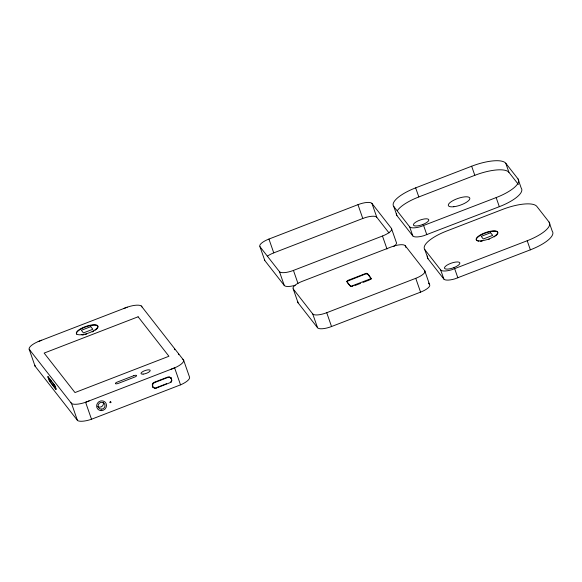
<?xml version="1.0" encoding="UTF-8"?>
<svg xmlns="http://www.w3.org/2000/svg" width="582" height="582" viewBox="0 0 582 582"><rect width="100%" height="100%" fill="white"/><g stroke="black" fill="none" stroke-linecap="round" stroke-linejoin="round"><path stroke-width="0.87" d="M170.955 377.958L171.865 380.373L170.737 382.403L156.434 388.048C152.855 389.642 150.36 383.531 154.201 382.309L167.776 377.063L169.551 376.969L170.984 378.009M152.331 386.128L152.579 386.441L152.928 383.851L154.448 382.621L168.023 377.383L169.449 377.216L170.73 377.769M171.69 381.137L171.443 378.926L171.69 379.238M110.893 402.257L110.515 402.679M350.524 286.089C352.728 288.039 343.562 280.815 348.56 280.124L365.118 273.722C368.573 270.943 372.051 282.168 371.04 278.16M371.214 278.705L367.54 273.889L365.249 274.086L347.352 281.222L347.068 281.863L350.648 286.453M351.026 286.271L370.887 278.683M369.941 279.316L370.523 279.425M35.073 365.307A14.339 4.503 -19.2 0 0 35.015 366.063L77.632 420.619A14.339 4.503 -19.2 0 0 90.93 419.462L181.097 384.629A14.339 4.503 -19.2 0 0 189.616 377.362L183.628 360.193L141.259 305.957M123.675 308.547L127.785 306.976A14.339 4.503 -19.2 0 1 141.084 305.819L142.03 306.947M89.126 400.911L85.016 402.475A14.339 4.503 -19.2 0 1 71.717 403.632L70.771 402.504M295.198 285.275A12.375 3.885 -19.2 0 1 284.263 285.456L264.788 260.525L259.972 246.703A12.375 3.885 -19.2 0 1 268.942 239.057L357.974 204.66A12.375 3.885 -19.2 0 1 371.963 203.445L391.439 228.377L396.255 242.192A12.375 3.885 -19.2 0 1 393.752 246.484M396.946 215.609L393.781 206.515A30.169 9.472 -19.2 0 1 415.657 187.862L471.653 166.226A30.169 9.472 -19.2 0 1 505.773 163.251L518.024 178.936L521.188 188.03A30.169 9.472 -19.2 0 1 499.32 206.683L423.747 235.732A12.375 3.885 -19.2 0 1 412.813 235.914L396.946 215.609A30.169 9.472 -19.2 0 1 396.291 213.87M38.186 341.569L127.203 307.187M267.284 256.24A12.375 3.885 -19.2 0 1 273.758 252.872L362.782 218.483A12.375 3.885 -19.2 0 1 376.78 217.261L389.023 232.931M397.368 210.633A30.169 9.472 -19.2 0 1 418.822 196.956L474.817 175.32A30.169 9.472 -19.2 0 1 508.937 172.345L518.409 184.465M259.972 246.703L279.447 271.634A12.375 3.885 -19.2 0 0 293.444 270.419L382.469 236.023A12.375 3.885 -19.2 0 0 391.439 228.377M393.781 206.515L409.648 226.827A12.375 3.885 -19.2 0 0 420.582 226.645L496.155 197.589A30.169 9.472 -19.2 0 0 518.024 178.936M47.95 376.845L54.555 385.335L55.959 389.373L49.259 380.795L47.855 376.758L51.907 381.588M49.412 381.028L49.514 379.988L48.139 376.772M54.402 385.102L54.926 385.611M55.865 389.285L49.594 380.955M354.809 285.602L360.542 283.383M363.001 282.437L369.548 279.906M293.255 288.999L312.73 313.931A12.375 3.885 -19.2 0 0 326.728 312.709L415.752 278.32A12.375 3.885 -19.2 0 0 424.722 270.666L405.247 245.735A12.375 3.885 -19.2 0 0 391.257 246.957L302.225 281.346A12.375 3.885 -19.2 0 0 293.255 288.999L298.071 302.815L317.546 327.753A12.375 3.885 -19.2 0 0 331.536 326.531L420.568 292.135A12.375 3.885 -19.2 0 0 429.538 284.489L424.722 270.666M424.838 249.663L440.698 269.975A12.375 3.885 -19.2 0 0 451.632 269.793L527.205 240.744A30.169 9.472 -19.2 0 0 549.073 222.084L536.83 206.406A30.169 9.472 -19.2 0 0 502.703 209.375L446.707 231.01A30.169 9.472 -19.2 0 0 424.838 249.663L428.003 258.757L443.862 279.069A12.375 3.885 -19.2 0 0 454.804 278.887L530.369 249.831A30.169 9.472 -19.2 0 0 552.245 231.178L549.073 222.084M166.59 383.713L156.187 387.728L156.434 388.048M41.708 340.208L37.619 341.809A14.339 4.503 -19.2 0 0 29.1 349.076L29.944 350.24M171.093 369.243L175.182 367.642A14.339 4.503 -19.2 0 0 183.701 360.374L182.857 359.21M110.245 401.842L110.827 401.98M351.23 286.279L352.343 286.49L353.048 285.864M154.877 388.238L154.63 387.918L155.663 388.238M110.318 402.722L109.983 402.344M153.226 387.336L153.888 387.721M153.19 387.394L152.695 386.79L153.473 387.648M170.737 377.689L171.203 378.278L170.482 377.456M428.425 283.063L429.538 284.489M171.304 381.836L171.057 381.516L171.043 382.134M52.977 382.963L54.592 385.029M55.145 386.07L56.17 389.031M505.773 163.251L508.937 172.345M527.205 240.744L530.369 249.831M496.155 197.589L499.32 206.683M471.653 166.226L474.817 175.32M454.695 268.753L457.859 277.847M415.657 187.862L418.822 196.956M440.698 269.975L443.862 279.069M423.638 225.605L426.802 234.699M409.648 226.827L412.813 235.914M405.247 245.735L405.814 247.357M415.752 278.32L420.568 292.135M371.963 203.445L376.78 217.261M382.469 236.023L387.001 249.031M357.974 204.66L362.782 218.483M371.054 278.443L371.112 278.923M346.894 281.324L347.068 281.863M326.728 312.709L331.536 326.531M312.73 313.931L317.546 327.753M293.444 270.419L297.969 283.427M268.942 239.057L273.758 252.872M279.447 271.634L284.263 285.456M180.529 384.862L174.615 367.882L85.598 402.271L91.512 419.251M77.457 420.48L71.542 403.493L29.173 349.258L35.087 366.245M110.929 402.191L110.144 401.907L110.027 402.395M178.434 354.118A4.867 0.495 68.9 0 1 178.776 354.7M174.404 349.025A4.867 0.495 68.9 0 1 174.789 349.767M76.686 334.221A11.356 3.565 -19.2 0 1 90.05 325.651A11.356 3.565 -19.2 0 1 95.157 330.234M93.775 331.1A11.356 3.565 -19.2 0 1 92.182 331.944M86.725 334.053A11.356 3.565 -19.2 0 1 85.321 334.432M83.954 334.737A11.356 3.565 -19.2 0 1 82.215 335.028M103.298 402.46A3.55 3.354 -38 0 1 97.703 406.425M298.071 302.815A12.375 3.885 -19.2 0 1 297.809 301.832M264.788 260.525A12.375 3.885 -19.2 0 1 264.526 259.543M428.003 258.757A30.169 9.472 -19.2 0 1 427.428 256.015M476.818 240.584A11.356 3.565 -19.2 0 1 488.989 231.956A11.356 3.565 -19.2 0 1 495.551 235.936M494.853 236.43A11.356 3.565 -19.2 0 1 494.082 236.925M489.389 239.187A11.356 3.565 -19.2 0 1 488.342 239.573M482.18 241.101A11.356 3.565 -19.2 0 1 480.397 241.261M478.877 241.224A11.356 3.565 -19.2 0 1 477.662 240.992M90.777 326.648L81.364 330.285L83.422 332.919L92.836 329.281L90.777 326.648M138.109 316.79L44.145 353.085L74.983 392.559L168.94 356.257L138.109 316.79M490.626 232.742L481.227 236.372L483.286 239.006L492.685 235.375L490.626 232.742M133.664 375.739L117.288 382.068A2.532 0.793 -19.2 0 0 115.447 383.633A2.532 0.793 -19.2 0 0 118.313 383.385L134.689 377.063A2.532 0.793 -19.2 0 0 136.53 375.492A2.532 0.793 -19.2 0 0 133.664 375.739M422.903 224.448L422.161 224.725A8.112 2.546 -19.2 0 1 413.627 225.336L413.489 225.118A8.112 2.546 -19.2 0 1 419.848 220.142A8.112 2.546 -19.2 0 1 428.679 219.516A8.112 2.546 -19.2 0 1 422.903 224.448M453.953 267.596L453.211 267.873A8.112 2.546 -19.2 0 1 444.677 268.484L444.539 268.266A8.112 2.546 -19.2 0 1 450.897 263.29A8.112 2.546 -19.2 0 1 459.736 262.664A8.112 2.546 -19.2 0 1 453.953 267.596M101.181 410.63A5.071 4.787 -38 0 0 106.048 403.377A5.071 4.787 -38 0 0 97.47 403.195A5.071 4.787 -38 0 0 101.181 410.63M101.785 409.139A3.55 3.354 -38 0 0 104.462 403.682A3.55 3.354 -38 0 0 98.453 404.381A3.55 3.354 -38 0 0 101.785 409.139M143.121 374.11A4.867 1.528 -19.2 0 0 150.236 370.625A4.867 1.528 -19.2 0 0 143.492 371.207A4.867 1.528 -19.2 0 0 143.121 374.11M81.276 334.752A11.356 3.565 -19.2 0 0 97.878 326.611A11.356 3.565 -19.2 0 0 82.142 327.986A11.356 3.565 -19.2 0 0 81.276 334.752M481.743 240.781A11.356 3.565 -19.2 0 0 497.741 232.458A11.356 3.565 -19.2 0 0 481.387 234.386A11.356 3.565 -19.2 0 0 481.743 240.781M453.851 206.726A11.356 3.565 -19.2 0 0 469.856 198.404A11.356 3.565 -19.2 0 0 453.502 200.332A11.356 3.565 -19.2 0 0 453.851 206.726"/></g></svg>
